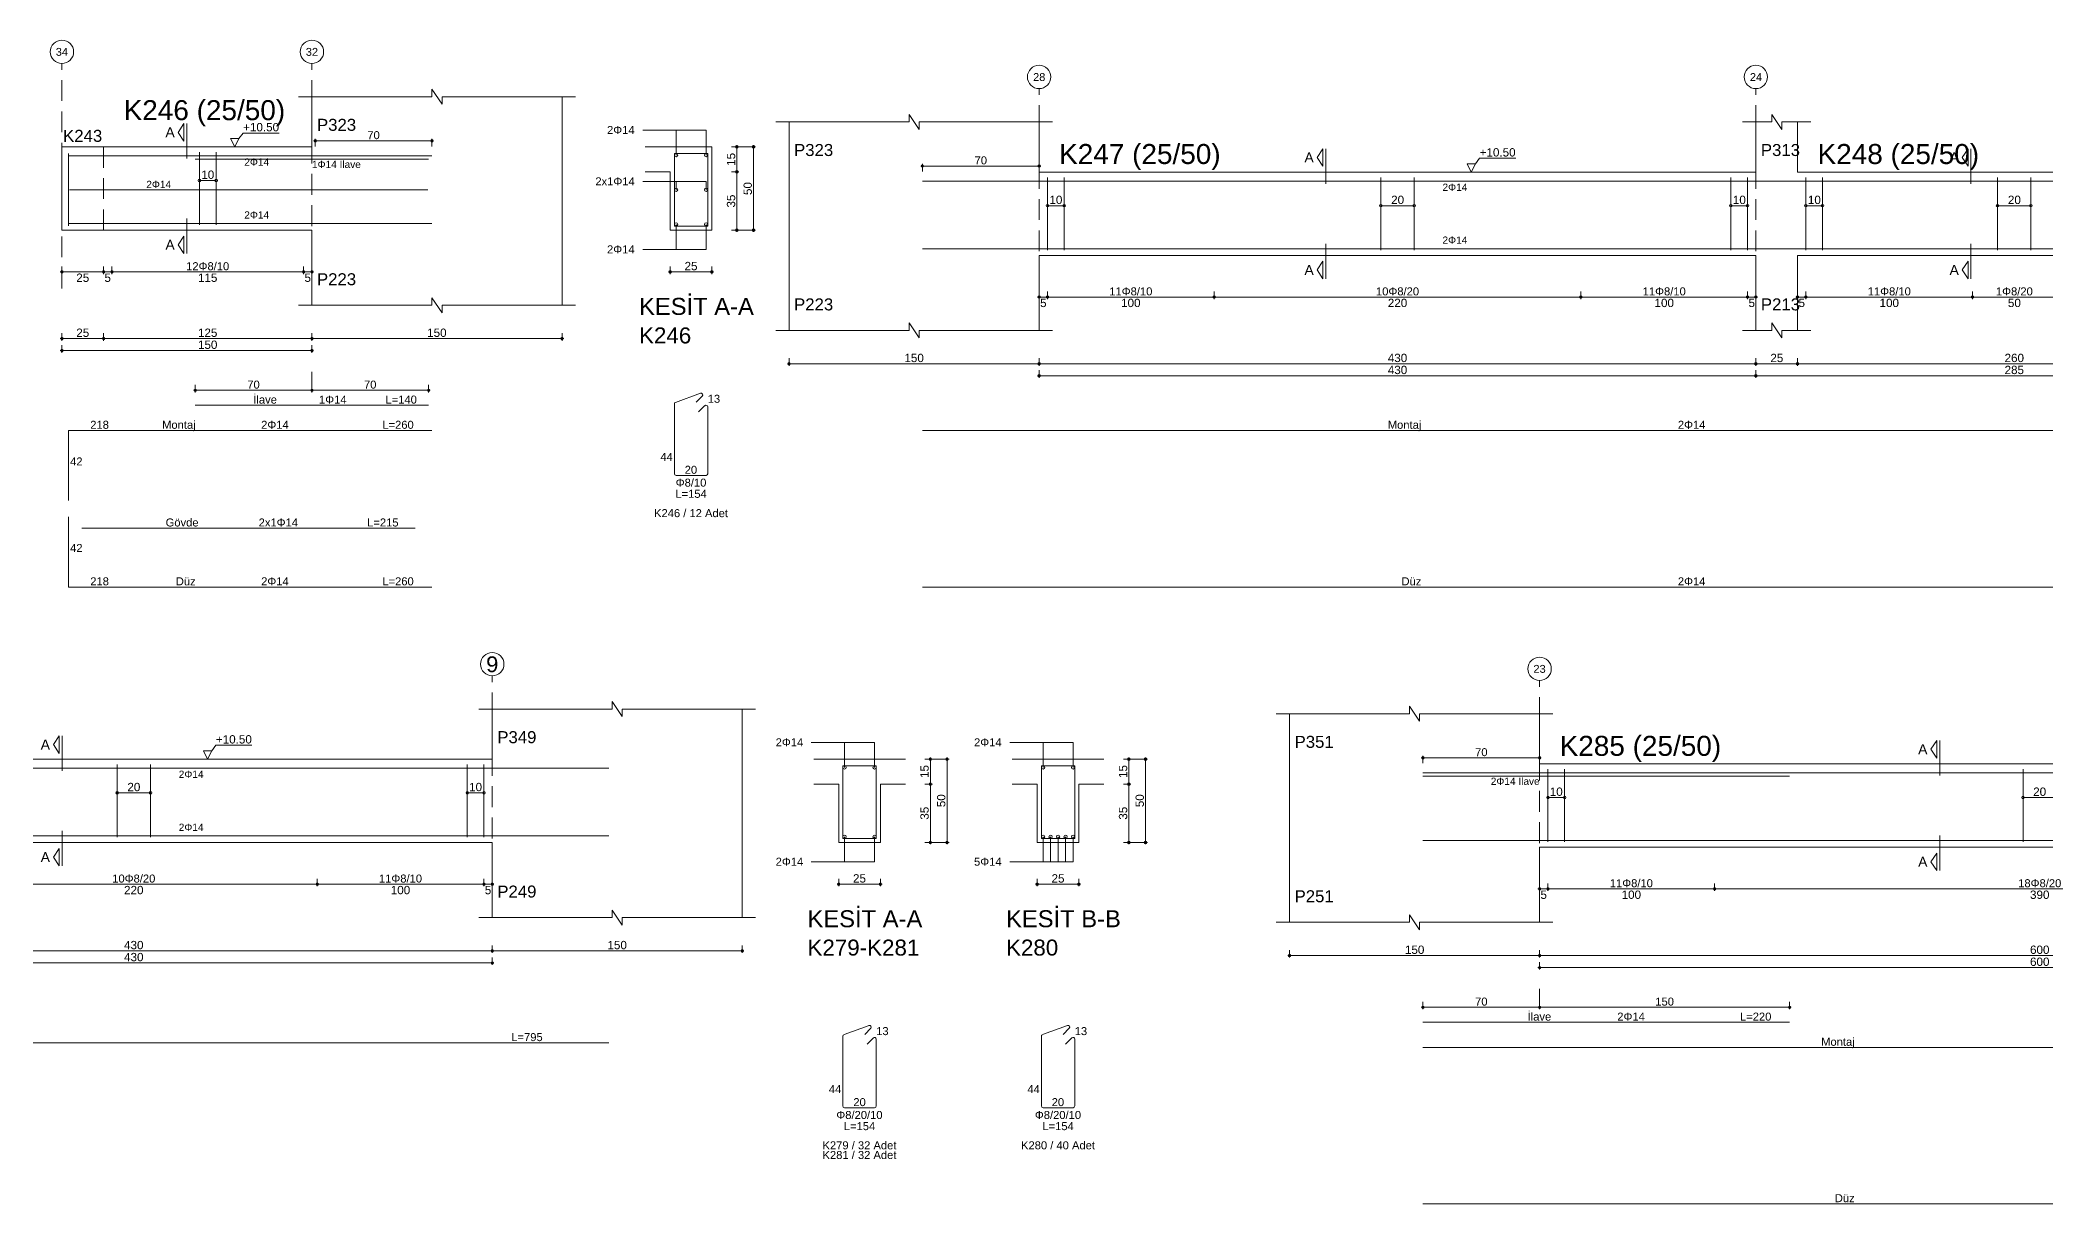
# Model space of a CAD drawing. Header units: millimetres. Extents: x 2232 to 85269, y -3593 to 5869.
# Drawn here: x 51284 to 53089, y -2609 to -1562 of the extents above; entities that cross this region are included whole.
import ezdxf

# ---------------------------------------------------------------- set-up
doc = ezdxf.new("R2010")
doc.units = ezdxf.units.MM
doc.linetypes.add('DASHDOT2', pattern=[12.7, 6.35, -3.175, 0, -3.175])
doc.linetypes.add('DASHED4', pattern=[18.75, 12.5, -6.25])
doc.layers.add('aks', color=251, linetype='DASHDOT2', lineweight=35)
for name, color, linetype in [('Donatı Topl. Uzun. Yazısı', 7, 'Continuous'), ('Donatı Uz. Yazısı', 7, 'Continuous'), ('Donatı Yazısı', 7, 'Continuous'), ('Donatı Çizgisi', 7, 'Continuous'), ('Kiriş', 7, 'Continuous'), ('Standart', 7, 'Continuous'), ('Ölçülendirme', 7, 'Continuous')]:
    doc.layers.add(name, color=color, linetype=linetype)
doc.styles.add('arial_1_18', font='arial.ttf', dxfattribs={"height": 0.2})

# ---------------------------------------------------------------- blocks, each defined once
blk = doc.blocks.new('IDE792Entity7482')
at = {"layer": 'aks', "color": 30, "linetype": 'DASHED4', "lineweight": 5}
for points in [[(21246, 2016.8), (21246, 2151.8)], [(21396, 2016.8), (21396, 2151.8)], [(21396, 1955.8), (21396, 1966.8)]]:
    blk.add_lwpolyline(points, dxfattribs=at)
at = {"layer": 'aks', "color": 1, "linetype": 'Continuous', "lineweight": 5}
for centre in [(21246, 2158.8), (21396, 2158.8)]:
    blk.add_circle(centre, 7, dxfattribs=at)
at = {"layer": 'Donatı Çizgisi', "color": 5, "linetype": 'Continuous', "lineweight": 5}
for points in [[(21250, 2054.4), (21250, 2097.8)], [(21250, 2096.4), (21468, 2096.4)], [(21326, 2094.4), (21466, 2094.4)], [(21328.5, 2055), (21328.5, 2098.6)], [(21338.5, 2055), (21338.5, 2098.6)], [(21613.4, 2054.3), (21613.4, 2097.9)], [(21613.4, 2097.9), (21633.4, 2097.9)], [(21633.4, 2054.3), (21633.4, 2097.9)], [(21250.5, 2076.1), (21465.5, 2076.1)], [(21250, 2055.8), (21468, 2055.8)], [(21613.4, 2054.3), (21633.4, 2054.3)], [(21614, 1948.5), (21629.1, 1954)], [(21626.5, 1948.7), (21630.1, 1952.3)], [(21326, 1946.8), (21466, 1946.8)], [(21613.4, 1905.7), (21613.4, 1947.6)], [(21627.9, 1942.8), (21631.6, 1946.6)], [(21633.4, 1905.7), (21633.4, 1945.8)], [(21250, 1889.7), (21250, 1931.7)], [(21250, 1931.7), (21468, 1931.7)], [(21614.4, 1904.7), (21632.4, 1904.7)], [(21250, 1837.8), (21250, 1879.8)], [(21258, 1873.1), (21458, 1873.1)], [(21250, 1837.8), (21468, 1837.8)]]:
    blk.add_lwpolyline(points, dxfattribs=at)
for centre in [(21614.4, 2096.9), (21632.4, 2096.9), (21614.4, 2076.1), (21632.4, 2076.1), (21614.4, 2055.3), (21632.4, 2055.3)]:
    blk.add_circle(centre, 1, dxfattribs=at)
for centre, start, end in [((21629.4, 1953), 315, 110), ((21614.4, 1947.6), 110, 180), ((21632.4, 1945.8), 0, 135), ((21614.4, 1905.7), 180, 270), ((21632.4, 1905.7), 270, 0)]:
    blk.add_arc(centre, 1.02, start, end, dxfattribs=at)
at = {"layer": 'Kiriş', "color": 1, "linetype": 'Continuous', "lineweight": 5}
for points in [[(21388, 2131.8), (21468, 2131.8)], [(21396, 2101.8), (21396, 2131.8)], [(21468, 2131.8), (21468, 2136.3)], [(21474, 2127.3), (21468, 2136.3)], [(21474, 2127.3), (21474, 2131.8)], [(21474, 2131.8), (21554, 2131.8)], [(21546, 2006.8), (21546, 2131.8)], [(21246, 2051.8), (21246, 2101.8)], [(21246, 2101.8), (21396, 2101.8)], [(21595.9, 2101.8), (21635.9, 2101.8)], [(21635.9, 2051.8), (21635.9, 2101.8)], [(21595.9, 2086.8), (21610.9, 2086.8)], [(21610.9, 2051.8), (21610.9, 2086.8)], [(21246, 2051.8), (21396, 2051.8)], [(21396, 2006.8), (21396, 2051.8)], [(21610.9, 2051.8), (21635.9, 2051.8)], [(21474, 2002.3), (21468, 2011.3)], [(21468, 2006.8), (21468, 2011.3)], [(21388, 2006.8), (21468, 2006.8)], [(21474, 2006.8), (21554, 2006.8)], [(21474, 2002.3), (21474, 2006.8)]]:
    blk.add_lwpolyline(points, dxfattribs=at)
at = {"layer": 'Kiriş', "color": 1, "linetype": 'DASHED4', "lineweight": 5}
for points in [[(21246, 2051.8), (21246, 2101.8)], [(21271, 2051.8), (21271, 2101.8)]]:
    blk.add_lwpolyline(points, dxfattribs=at)
at = {"layer": 'Ölçülendirme', "color": 1, "linetype": 'Continuous', "lineweight": 5}
for points in [[(21315.7, 2110.5), (21319.2, 2115.8)], [(21319.2, 2105.3), (21315.7, 2110.5)], [(21319.2, 2105.3), (21319.2, 2115.8)], [(21321, 2094.8), (21321, 2115.8)], [(21349.7, 2101.8), (21347.2, 2106.8)], [(21347.2, 2106.8), (21352.2, 2106.8)], [(21352.2, 2106.8), (21349.7, 2101.8)], [(21352.2, 2106.8), (21354.7, 2110.1)], [(21354.7, 2110.1), (21376.3, 2110.1)], [(21398, 2102.1), (21398, 2106.6)], [(21468, 2102.1), (21468, 2106.6)], [(21594.4, 2111.9), (21632.4, 2111.9)], [(21614.4, 2096.9), (21614.4, 2111.9)], [(21632.4, 2096.9), (21632.4, 2111.9)], [(21349.7, 2101.8), (21349.7, 2101.8)], [(21397, 2105.4), (21469, 2105.4)], [(21647.6, 2101.8), (21662.1, 2101.8)], [(21650.9, 2050.8), (21650.9, 2102.8)], [(21660.9, 2050.8), (21660.9, 2102.8)], [(21647.6, 2086.8), (21652.1, 2086.8)], [(21328.5, 2081.6), (21338.5, 2081.6)], [(21594.4, 2081.1), (21632.4, 2081.1)], [(21614.4, 2076.1), (21614.4, 2081.1)], [(21632.4, 2076.1), (21632.4, 2081.1)], [(21321, 2037.8), (21321, 2058.8)], [(21315.7, 2043), (21319.2, 2048.3)], [(21319.2, 2037.8), (21319.2, 2048.3)], [(21614.4, 2040.3), (21614.4, 2055.3)], [(21632.4, 2040.3), (21632.4, 2055.3)], [(21647.6, 2051.8), (21662.1, 2051.8)], [(21319.2, 2037.8), (21315.7, 2043)], [(21594.4, 2040.3), (21632.4, 2040.3)], [(21245, 2026.8), (21397, 2026.8)], [(21246, 2025.5), (21246, 2030)], [(21271, 2025.5), (21271, 2030)], [(21276, 2025.5), (21276, 2030)], [(21391, 2025.5), (21391, 2030)], [(21396, 2025.5), (21396, 2030)], [(21609.9, 2026.8), (21636.9, 2026.8)], [(21610.9, 2025.5), (21610.9, 2030)], [(21635.9, 2025.5), (21635.9, 2030)], [(21245, 1986.8), (21547, 1986.8)], [(21246, 1985.5), (21246, 1990)], [(21271, 1985.5), (21271, 1990)], [(21396, 1985.5), (21396, 1990)], [(21546, 1985.5), (21546, 1990)], [(21245, 1979.6), (21397, 1979.6)], [(21246, 1978.3), (21246, 1982.8)], [(21396, 1978.3), (21396, 1982.8)], [(21325, 1955.8), (21397, 1955.8)], [(21326, 1954.5), (21326, 1959)], [(21395, 1955.8), (21467, 1955.8)], [(21396, 1954.5), (21396, 1959)], [(21396, 1954.5), (21396, 1959)], [(21466, 1954.5), (21466, 1959)]]:
    blk.add_lwpolyline(points, dxfattribs=at)
for centre in [(21398, 2105.4), (21468, 2105.4), (21650.9, 2101.8), (21660.9, 2101.8), (21328.5, 2081.6), (21338.5, 2081.6), (21650.9, 2086.8), (21650.9, 2051.8), (21660.9, 2051.8), (21246, 2026.8), (21271, 2026.8), (21271, 2026.8), (21276, 2026.8), (21276, 2026.8), (21391, 2026.8), (21391, 2026.8), (21396, 2026.8), (21610.9, 2026.8), (21635.9, 2026.8), (21246, 1986.8), (21271, 1986.8), (21271, 1986.8), (21396, 1986.8), (21396, 1986.8), (21546, 1986.8), (21246, 1979.6), (21396, 1979.6), (21326, 1955.8), (21396, 1955.8), (21396, 1955.8), (21466, 1955.8)]:
    blk.add_circle(centre, 0.75, dxfattribs=at)
at = {"layer": 'aks', "color": 1, "linetype": 'Continuous', "lineweight": 5, "style": 'arial_1_18'}
for s, p in [('34', (21242.3, 2156.4)), ('32', (21392.3, 2156.4))]:
    blk.add_text(s, height=4.73, dxfattribs=at).set_placement(p)
at = {"layer": 'Donatı Topl. Uzun. Yazısı', "color": 1, "linetype": 'Continuous', "lineweight": 5, "style": 'arial_1_18'}
for s, p in [('L=140', (21440.1, 1947.8)), ('L=260', (21438.2, 1932.7)), ('L=154', (21614, 1891.3)), ('L=215', (21429.1, 1874.1)), ('L=260', (21438.2, 1838.8))]:
    blk.add_text(s, height=4.8, dxfattribs=at).set_placement(p)
at = {"layer": 'Donatı Uz. Yazısı', "color": 1, "linetype": 'Continuous', "lineweight": 5, "style": 'arial_1_18'}
for s, p in [('13', (21633.4, 1948.3)), ('218', (21263, 1932.7)), ('42', (21250.9, 1910.7)), ('44', (21605, 1913.4)), ('20', (21619.6, 1905.7)), ('42', (21250.9, 1858.8)), ('218', (21263, 1838.8))]:
    blk.add_text(s, height=4.8, dxfattribs=at).set_placement(p)
at = {"layer": 'Donatı Yazısı', "color": 5, "linetype": 'Continuous', "lineweight": 5, "style": 'arial_1_18'}
for s, height, p in [('2Φ14', 4.8, (21573, 2109.5)), ('1Φ14 İlave', 4.32, (21396, 2089.1)), ('2x1Φ14', 4.8, (21566, 2078.7)), ('2Φ14', 4.8, (21573, 2037.9)), ('1Φ14', 4.8, (21400.2, 1947.8)), ('2Φ14', 4.8, (21365.5, 1932.7)), ('Φ8/10', 4.8, (21614.2, 1898)), ('2x1Φ14', 4.8, (21364, 1874.1)), ('K246 / 12 Adet', 4.8, (21601.2, 1879.7)), ('2Φ14', 4.8, (21365.5, 1838.8))]:
    blk.add_text(s, height=height, dxfattribs=at).set_placement(p)
for p in [(21355.4, 2090.5), (21296.6, 2077.1), (21355.4, 2058.8)]:
    blk.add_text('2Φ14', height=4.32, rotation=360, dxfattribs=at).set_placement(p)
at = {"layer": 'Donatı Yazısı', "color": 1, "linetype": 'Continuous', "lineweight": 5, "style": 'arial_1_18'}
for s, p in [('İlave', (21360.8, 1947.8)), ('Montaj', (21306.1, 1932.7)), ('Gövde', (21308.2, 1874.1)), ('Düz', (21314.3, 1838.8))]:
    blk.add_text(s, height=4.8, dxfattribs=at).set_placement(p)
at = {"layer": 'Kiriş', "color": 1, "linetype": 'Continuous', "lineweight": 5, "style": 'arial_1_18'}
for s, height, p in [('K246 (25/50)', 12, (21283, 2117.8)), ('P323', 7.2, (21399, 2111.4)), ('K243', 7.2, (21246.7, 2104.8)), ('P223', 7.2, (21399, 2018.8)), ('KESİT A-A', 10.2, (21592.2, 2001)), ('K246', 9.6, (21592.2, 1983.9))]:
    blk.add_text(s, height=height, dxfattribs=at).set_placement(p)
at = {"layer": 'Ölçülendirme', "color": 1, "linetype": 'Continuous', "lineweight": 5, "style": 'arial_1_18'}
for s, height, p in [('A', 5.95, (21308.1, 2107.6)), ('+10.50', 5, (21354.7, 2111.1)), ('70', 4.8, (21429.2, 2106.4)), ('A', 5.95, (21308.1, 2040.1)), ('25', 5, (21254.6, 2020.8)), ('5', 5, (21271.5, 2020.8)), ('115', 5, (21327.6, 2020.8)), ('5', 5, (21391.5, 2020.8)), ('25', 5, (21619.5, 2027.8)), ('25', 5, (21254.6, 1987.8)), ('125', 5, (21327.6, 1987.8)), ('150', 5, (21327.6, 1980.6)), ('150', 5, (21465.1, 1987.8))]:
    blk.add_text(s, height=height, dxfattribs=at).set_placement(p)
for s, rotation, p in [('15', 90, (21649.9, 2090.4)), ('10', 360, (21329.6, 2082.6)), ('35', 90, (21649.9, 2065.4)), ('50', 90, (21659.9, 2072.9))]:
    blk.add_text(s, height=5, rotation=rotation, dxfattribs=at).set_placement(p)
at = {"layer": 'Ölçülendirme', "color": 5, "linetype": 'Continuous', "lineweight": 5, "style": 'arial_1_18'}
for s, p in [('12Φ8/10', (21320.5, 2027.8)), ('70', (21357.2, 1956.8)), ('70', (21427.2, 1956.8))]:
    blk.add_text(s, height=4.8, dxfattribs=at).set_placement(p)
blk = doc.blocks.new('IDE792Entity7483')
at = {"layer": 'aks', "color": 30, "linetype": 'DASHED4', "lineweight": 5}
for points in [[(21832.2, 2001.7), (21832.2, 2136.7)], [(22262.2, 2001.7), (22262.2, 2136.7)], [(22547.2, 2001.7), (22547.2, 2136.7)]]:
    blk.add_lwpolyline(points, dxfattribs=at)
at = {"layer": 'aks', "color": 1, "linetype": 'Continuous', "lineweight": 5}
for centre in [(21832.2, 2143.7), (22262.2, 2143.7), (22547.2, 2143.7)]:
    blk.add_circle(centre, 7, dxfattribs=at)
at = {"layer": 'Donatı Çizgisi', "color": 5, "linetype": 'Continuous', "lineweight": 5}
for points in [[(21837.2, 2039.9), (21837.2, 2083.5)], [(21847.2, 2039.9), (21847.2, 2083.5)], [(22037.2, 2039.9), (22037.2, 2083.5)], [(22057.2, 2039.9), (22057.2, 2083.5)], [(22247.2, 2039.9), (22247.2, 2083.5)], [(22257.2, 2039.9), (22257.2, 2083.5)], [(22292.2, 2039.9), (22292.2, 2083.5)], [(22302.2, 2039.9), (22302.2, 2083.5)], [(22407.2, 2039.9), (22407.2, 2083.5)], [(22427.2, 2039.9), (22427.2, 2083.5)], [(22532.2, 2039.9), (22532.2, 2083.5)], [(22542.2, 2039.9), (22542.2, 2083.5)], [(22757.6, 2039.2), (22757.6, 2082.8)], [(22757.6, 2082.8), (22777.6, 2082.8)], [(22777.6, 2039.2), (22777.6, 2082.8)], [(21762.2, 2081.3), (22617.2, 2081.3)], [(21762.2, 2040.7), (22617.2, 2040.7)], [(22757.6, 2039.2), (22777.6, 2039.2)], [(22758.3, 1933.4), (22773.3, 1938.9)], [(21762.2, 1931.7), (22617.2, 1931.7)], [(22757.6, 1890.6), (22757.6, 1932.5)], [(22770.7, 1933.6), (22774.3, 1937.2)], [(22772.1, 1927.7), (22775.8, 1931.5)], [(22777.6, 1890.6), (22777.6, 1930.7)], [(22758.6, 1889.6), (22776.6, 1889.6)], [(21762.2, 1837.8), (22617.2, 1837.8)]]:
    blk.add_lwpolyline(points, dxfattribs=at)
for centre in [(22758.6, 2081.8), (22776.6, 2081.8), (22758.6, 2040.2), (22776.6, 2040.2)]:
    blk.add_circle(centre, 1, dxfattribs=at)
for centre, start, end in [((22773.6, 1937.9), 315, 110), ((22758.6, 1932.5), 110, 180), ((22776.6, 1930.7), 0, 135), ((22758.6, 1890.6), 180, 270), ((22776.6, 1890.6), 270, 0)]:
    blk.add_arc(centre, 1.02, start, end, dxfattribs=at)
at = {"layer": 'Kiriş', "color": 1, "linetype": 'Continuous', "lineweight": 5}
for points in [[(21754.2, 2116.7), (21754.2, 2121.2)], [(21760.2, 2112.2), (21754.2, 2121.2)], [(22271.7, 2116.7), (22271.7, 2121.2)], [(22277.7, 2112.2), (22271.7, 2121.2)], [(22619.2, 2116.7), (22619.2, 2121.2)], [(22625.2, 2112.2), (22619.2, 2121.2)], [(21674.2, 2116.7), (21754.2, 2116.7)], [(21682.2, 1991.7), (21682.2, 2116.7)], [(21760.2, 2112.2), (21760.2, 2116.7)], [(21760.2, 2116.7), (21840.2, 2116.7)], [(21832.2, 2086.7), (21832.2, 2116.7)], [(22254.2, 2116.7), (22271.7, 2116.7)], [(22262.2, 2086.7), (22262.2, 2116.7)], [(22277.7, 2116.7), (22295.2, 2116.7)], [(22277.7, 2112.2), (22277.7, 2116.7)], [(22287.2, 2086.7), (22287.2, 2116.7)], [(22539.2, 2116.7), (22619.2, 2116.7)], [(22547.2, 2086.7), (22547.2, 2116.7)], [(22625.2, 2116.7), (22705.2, 2116.7)], [(22625.2, 2112.2), (22625.2, 2116.7)], [(22697.2, 1991.7), (22697.2, 2116.7)], [(21832.2, 2086.7), (22262.2, 2086.7)], [(22287.2, 2086.7), (22547.2, 2086.7)], [(22740.1, 2086.7), (22780.1, 2086.7)], [(22780.1, 2036.7), (22780.1, 2086.7)], [(22740.1, 2071.7), (22755.1, 2071.7)], [(22755.1, 2036.7), (22755.1, 2071.7)], [(21832.2, 2036.7), (22262.2, 2036.7)], [(21832.2, 1991.7), (21832.2, 2036.7)], [(22262.2, 1991.7), (22262.2, 2036.7)], [(22287.2, 2036.7), (22547.2, 2036.7)], [(22287.2, 1991.7), (22287.2, 2036.7)], [(22547.2, 1991.7), (22547.2, 2036.7)], [(22755.1, 2036.7), (22780.1, 2036.7)], [(21674.2, 1991.7), (21754.2, 1991.7)], [(21760.2, 1987.2), (21754.2, 1996.2)], [(21754.2, 1991.7), (21754.2, 1996.2)], [(21760.2, 1991.7), (21840.2, 1991.7)], [(21760.2, 1987.2), (21760.2, 1991.7)], [(22254.2, 1991.7), (22271.7, 1991.7)], [(22277.7, 1987.2), (22271.7, 1996.2)], [(22271.7, 1991.7), (22271.7, 1996.2)], [(22277.7, 1991.7), (22295.2, 1991.7)], [(22277.7, 1987.2), (22277.7, 1991.7)], [(22539.2, 1991.7), (22619.2, 1991.7)], [(22625.2, 1987.2), (22619.2, 1996.2)], [(22619.2, 1991.7), (22619.2, 1996.2)], [(22625.2, 1991.7), (22705.2, 1991.7)], [(22625.2, 1987.2), (22625.2, 1991.7)]]:
    blk.add_lwpolyline(points, dxfattribs=at)
at = {"layer": 'Ölçülendirme', "color": 1, "linetype": 'Continuous', "lineweight": 5}
for points in [[(21999, 2095.5), (22002.5, 2100.7)], [(22002.5, 2090.2), (21999, 2095.5)], [(22002.5, 2090.2), (22002.5, 2100.7)], [(22004.2, 2079.7), (22004.2, 2100.7)], [(22094, 2091.7), (22096.5, 2095)], [(22096.5, 2095), (22118.1, 2095)], [(22386, 2095.5), (22389.5, 2100.7)], [(22389.5, 2090.2), (22386, 2095.5)], [(22389.5, 2090.2), (22389.5, 2100.7)], [(22391.2, 2079.7), (22391.2, 2100.7)], [(22447, 2091.7), (22449.5, 2095)], [(22449.5, 2095), (22471.1, 2095)], [(22738.6, 2096.8), (22776.6, 2096.8)], [(22758.6, 2081.8), (22758.6, 2096.8)], [(22776.6, 2081.8), (22776.6, 2096.8)], [(21761.2, 2090.3), (21833.2, 2090.3)], [(21762.2, 2087.1), (21762.2, 2091.6)], [(21832.2, 2087.1), (21832.2, 2091.6)], [(22091.5, 2086.7), (22089, 2091.7)], [(22089, 2091.7), (22094, 2091.7)], [(22094, 2091.7), (22091.5, 2086.7)], [(22091.5, 2086.7), (22091.5, 2086.7)], [(22444.5, 2086.7), (22442, 2091.7)], [(22442, 2091.7), (22447, 2091.7)], [(22447, 2091.7), (22444.5, 2086.7)], [(22444.5, 2086.7), (22444.5, 2086.7)], [(22791.8, 2086.7), (22806.3, 2086.7)], [(22795.1, 2035.7), (22795.1, 2087.7)], [(22805.1, 2035.7), (22805.1, 2087.7)], [(22791.8, 2071.7), (22796.3, 2071.7)], [(21837.2, 2066.5), (21847.2, 2066.5)], [(22037.2, 2066.5), (22057.2, 2066.5)], [(22247.2, 2066.5), (22257.2, 2066.5)], [(22292.2, 2066.5), (22302.2, 2066.5)], [(22407.2, 2066.5), (22427.2, 2066.5)], [(22532.2, 2066.5), (22542.2, 2066.5)], [(22004.2, 2022.7), (22004.2, 2043.7)], [(22391.2, 2022.7), (22391.2, 2043.7)], [(22758.6, 2025.2), (22758.6, 2040.2)], [(22776.6, 2025.2), (22776.6, 2040.2)], [(22791.8, 2036.7), (22806.3, 2036.7)], [(21999, 2028), (22002.5, 2033.2)], [(22002.5, 2022.7), (21999, 2028)], [(22002.5, 2022.7), (22002.5, 2033.2)], [(22386, 2028), (22389.5, 2033.2)], [(22389.5, 2022.7), (22386, 2028)], [(22389.5, 2022.7), (22389.5, 2033.2)], [(22738.6, 2025.2), (22776.6, 2025.2)], [(21831.2, 2011.7), (22263.2, 2011.7)], [(21832.2, 2010.5), (21832.2, 2015)], [(21837.2, 2010.5), (21837.2, 2015)], [(21937.2, 2010.5), (21937.2, 2015)], [(22157.2, 2010.5), (22157.2, 2015)], [(22257.2, 2010.5), (22257.2, 2015)], [(22262.2, 2010.5), (22262.2, 2015)], [(22286.2, 2011.7), (22548.2, 2011.7)], [(22287.2, 2010.5), (22287.2, 2015)], [(22292.2, 2010.5), (22292.2, 2015)], [(22392.2, 2010.5), (22392.2, 2015)], [(22442.2, 2010.5), (22442.2, 2015)], [(22542.2, 2010.5), (22542.2, 2015)], [(22547.2, 2010.5), (22547.2, 2015)], [(22754.1, 2011.7), (22781.1, 2011.7)], [(22755.1, 2010.5), (22755.1, 2015)], [(22780.1, 2010.5), (22780.1, 2015)], [(21682.2, 1970.5), (21682.2, 1975)], [(21832.2, 1970.5), (21832.2, 1975)], [(22262.2, 1970.5), (22262.2, 1975)], [(22287.2, 1970.5), (22287.2, 1975)], [(22547.2, 1970.5), (22547.2, 1975)], [(22697.2, 1970.5), (22697.2, 1975)], [(21681.2, 1971.7), (22698.2, 1971.7)], [(21831.2, 1964.5), (22548.2, 1964.5)], [(21832.2, 1963.3), (21832.2, 1967.8)], [(22262.2, 1963.3), (22262.2, 1967.8)], [(22547.2, 1963.3), (22547.2, 1967.8)]]:
    blk.add_lwpolyline(points, dxfattribs=at)
for centre in [(21762.2, 2090.3), (21832.2, 2090.3), (22795.1, 2086.7), (22805.1, 2086.7), (22795.1, 2071.7), (21837.2, 2066.5), (21847.2, 2066.5), (22037.2, 2066.5), (22057.2, 2066.5), (22247.2, 2066.5), (22257.2, 2066.5), (22292.2, 2066.5), (22302.2, 2066.5), (22407.2, 2066.5), (22427.2, 2066.5), (22532.2, 2066.5), (22542.2, 2066.5), (22795.1, 2036.7), (22805.1, 2036.7), (21832.2, 2011.7), (21837.2, 2011.7), (21837.2, 2011.7), (21937.2, 2011.7), (21937.2, 2011.7), (22157.2, 2011.7), (22157.2, 2011.7), (22257.2, 2011.7), (22257.2, 2011.7), (22262.2, 2011.7), (22287.2, 2011.7), (22292.2, 2011.7), (22292.2, 2011.7), (22392.2, 2011.7), (22392.2, 2011.7), (22442.2, 2011.7), (22442.2, 2011.7), (22542.2, 2011.7), (22542.2, 2011.7), (22547.2, 2011.7), (22755.1, 2011.7), (22780.1, 2011.7), (21682.2, 1971.7), (21832.2, 1971.7), (21832.2, 1971.7), (21832.2, 1964.5), (22262.2, 1971.7), (22262.2, 1971.7), (22262.2, 1964.5), (22262.2, 1964.5), (22287.2, 1971.7), (22287.2, 1971.7), (22547.2, 1971.7), (22547.2, 1971.7), (22547.2, 1964.5), (22697.2, 1971.7)]:
    blk.add_circle(centre, 0.75, dxfattribs=at)
at = {"layer": 'aks', "color": 1, "linetype": 'Continuous', "lineweight": 5, "style": 'arial_1_18'}
for s, p in [('28', (21828.6, 2141.3)), ('24', (22258.6, 2141.3)), ('19', (22543.6, 2141.3))]:
    blk.add_text(s, height=4.73, dxfattribs=at).set_placement(p)
at = {"layer": 'Donatı Topl. Uzun. Yazısı', "color": 1, "linetype": 'Continuous', "lineweight": 5, "style": 'arial_1_18'}
for s, p in [('L=855', (22555.7, 1932.7)), ('L=154', (22758.2, 1876.2)), ('L=855', (22555.7, 1838.8))]:
    blk.add_text(s, height=4.8, dxfattribs=at).set_placement(p)
at = {"layer": 'Donatı Uz. Yazısı', "color": 1, "linetype": 'Continuous', "lineweight": 5, "style": 'arial_1_18'}
for s, p in [('13', (22777.6, 1933.2)), ('44', (22749.2, 1898.3)), ('20', (22763.9, 1890.6))]:
    blk.add_text(s, height=4.8, dxfattribs=at).set_placement(p)
at = {"layer": 'Donatı Yazısı', "color": 5, "linetype": 'Continuous', "lineweight": 5, "style": 'arial_1_18'}
for s, p in [('2Φ14', (22717.2, 2094.4)), ('2Φ14', (22717.2, 2022.8)), ('2Φ14', (22215.4, 1932.7)), ('Φ8/20/10', (22753.7, 1882.9)), ('K247 / 32 Adet', (22745.4, 1864.6)), ('K248 / 23 Adet', (22745.4, 1858.9)), ('2Φ14', (22215.4, 1838.8))]:
    blk.add_text(s, height=4.8, dxfattribs=at).set_placement(p)
for p in [(22074.2, 2075.4), (22444.2, 2075.4), (22074.2, 2043.7), (22444.2, 2043.7)]:
    blk.add_text('2Φ14', height=4.32, rotation=360, dxfattribs=at).set_placement(p)
at = {"layer": 'Donatı Yazısı', "color": 1, "linetype": 'Continuous', "lineweight": 5, "style": 'arial_1_18'}
for s, p in [('Montaj', (22041.4, 1932.7)), ('Düz', (22049.6, 1838.8))]:
    blk.add_text(s, height=4.8, dxfattribs=at).set_placement(p)
at = {"layer": 'Kiriş', "color": 1, "linetype": 'Continuous', "lineweight": 5, "style": 'arial_1_18'}
for s, height, p in [('P323', 7.2, (21685.2, 2096.3)), ('K247 (25/50)', 12, (21844.2, 2091.5)), ('P313', 7.2, (22265.2, 2096.3)), ('K248 (25/50)', 12, (22299.2, 2091.5)), ('P326', 7.2, (22550.2, 2096.3)), ('P223', 7.2, (21685.2, 2003.7)), ('P213', 7.2, (22265.2, 2003.7)), ('P226', 7.2, (22550.2, 2003.7)), ('KESİT A-A', 10.2, (22736.4, 1985.9)), ('K247-K248', 9.6, (22736.4, 1968.8))]:
    blk.add_text(s, height=height, dxfattribs=at).set_placement(p)
at = {"layer": 'Ölçülendirme', "color": 1, "linetype": 'Continuous', "lineweight": 5, "style": 'arial_1_18'}
for s, height, p in [('70', 4.8, (21793.5, 2091.3)), ('A', 5.95, (21991.4, 2092.5)), ('+10.50', 5, (22096.5, 2096)), ('A', 5.95, (22378.4, 2092.5)), ('+10.50', 5, (22449.5, 2096)), ('A', 5.95, (21991.4, 2025)), ('A', 5.95, (22378.4, 2025)), ('5', 5, (21832.8, 2005.7)), ('100', 5, (21881.4, 2005.7)), ('220', 5, (22041.4, 2005.7)), ('100', 5, (22201.4, 2005.7)), ('5', 5, (22257.8, 2005.7)), ('5', 5, (22287.8, 2005.7)), ('100', 5, (22336.4, 2005.7)), ('50', 5, (22413.4, 2005.7)), ('100', 5, (22486.4, 2005.7)), ('5', 5, (22542.8, 2005.7)), ('25', 5, (22763.7, 2012.7)), ('150', 5, (21751.4, 1972.7)), ('430', 5, (22041.4, 1972.7)), ('25', 5, (22270.9, 1972.7)), ('260', 5, (22411.4, 1972.7)), ('150', 5, (22616.4, 1972.7)), ('430', 5, (22041.4, 1965.5)), ('285', 5, (22411.4, 1965.5))]:
    blk.add_text(s, height=height, dxfattribs=at).set_placement(p)
for s, rotation, p in [('15', 90, (22794.1, 2075.3)), ('10', 360, (21838.4, 2067.5)), ('20', 360, (22043.4, 2067.5)), ('10', 360, (22248.4, 2067.5)), ('10', 360, (22293.4, 2067.5)), ('20', 360, (22413.4, 2067.5)), ('10', 360, (22533.4, 2067.5)), ('35', 90, (22794.1, 2050.3)), ('50', 90, (22804.1, 2057.8))]:
    blk.add_text(s, height=5, rotation=rotation, dxfattribs=at).set_placement(p)
at = {"layer": 'Ölçülendirme', "color": 5, "linetype": 'Continuous', "lineweight": 5, "style": 'arial_1_18'}
for s, p in [('11Φ8/10', (21874.3, 2012.7)), ('10Φ8/20', (22034.3, 2012.7)), ('11Φ8/10', (22194.3, 2012.7)), ('11Φ8/10', (22329.3, 2012.7)), ('1Φ8/20', (22406.2, 2012.7)), ('11Φ8/10', (22479.3, 2012.7))]:
    blk.add_text(s, height=4.8, dxfattribs=at).set_placement(p)
blk = doc.blocks.new('IDE792Entity7512')
at = {"layer": 'aks', "color": 30, "linetype": 'DASHED4', "lineweight": 5}
blk.add_lwpolyline([(22292.9, 1678.8), (22292.9, 1813.8)], dxfattribs=at)
at = {"layer": 'aks', "color": 1, "linetype": 'Continuous', "lineweight": 5}
blk.add_circle((22292.9, 1820.8), 7, dxfattribs=at)
at = {"layer": 'Donatı Çizgisi', "color": 5, "linetype": 'Continuous', "lineweight": 5}
for points in [[(20712.9, 1758.4), (22362.9, 1758.4)], [(22067.9, 1717), (22067.9, 1760.6)], [(22087.9, 1717), (22087.9, 1760.6)], [(22277.9, 1717), (22277.9, 1760.6)], [(22287.9, 1717), (22287.9, 1760.6)], [(22503.2, 1716.3), (22503.2, 1759.9)], [(22503.2, 1759.9), (22523.2, 1759.9)], [(22523.2, 1716.3), (22523.2, 1759.9)], [(22622.3, 1716.3), (22622.3, 1759.9)], [(22622.3, 1759.9), (22642.3, 1759.9)], [(22642.3, 1716.3), (22642.3, 1759.9)], [(20712.9, 1717.8), (22362.9, 1717.8)], [(22503.2, 1716.3), (22523.2, 1716.3)], [(22622.3, 1716.3), (22642.3, 1716.3)], [(22503.9, 1598.6), (22518.9, 1604.1)], [(22516.3, 1598.7), (22519.9, 1602.4)], [(22622.9, 1598.6), (22638, 1604.1)], [(22635.4, 1598.7), (22639, 1602.4)], [(21567.9, 1593.7), (22362.9, 1593.7)], [(22503.2, 1555.8), (22503.2, 1597.6)], [(22517.7, 1592.8), (22521.5, 1596.6)], [(22523.2, 1555.8), (22523.2, 1595.9)], [(22622.3, 1555.8), (22622.3, 1597.6)], [(22636.8, 1592.8), (22640.5, 1596.6)], [(22642.3, 1555.8), (22642.3, 1595.9)], [(22504.2, 1554.7), (22522.2, 1554.7)], [(22623.3, 1554.7), (22641.3, 1554.7)]]:
    blk.add_lwpolyline(points, dxfattribs=at)
for centre in [(22504.2, 1758.9), (22522.2, 1758.9), (22623.3, 1758.9), (22641.3, 1758.9), (22504.2, 1717.3), (22522.2, 1717.3), (22623.3, 1717.3), (22627.8, 1717.3), (22632.3, 1717.3), (22636.8, 1717.3), (22641.3, 1717.3)]:
    blk.add_circle(centre, 1, dxfattribs=at)
for centre, start, end in [((22519.2, 1603.1), 315, 110), ((22638.3, 1603.1), 315, 110), ((22504.2, 1597.6), 110, 180), ((22522.2, 1595.9), 0, 135), ((22623.3, 1597.6), 110, 180), ((22641.3, 1595.9), 0, 135), ((22504.2, 1555.8), 180, 270), ((22522.2, 1555.8), 270, 0), ((22623.3, 1555.8), 180, 270), ((22641.3, 1555.8), 270, 0)]:
    blk.add_arc(centre, 1.02, start, end, dxfattribs=at)
at = {"layer": 'Kiriş', "color": 1, "linetype": 'Continuous', "lineweight": 5}
for points in [[(22284.9, 1793.8), (22364.9, 1793.8)], [(22292.9, 1763.8), (22292.9, 1793.8)], [(22364.9, 1793.8), (22364.9, 1798.3)], [(22370.9, 1789.3), (22364.9, 1798.3)], [(22370.9, 1793.8), (22450.9, 1793.8)], [(22370.9, 1789.3), (22370.9, 1793.8)], [(22442.9, 1668.8), (22442.9, 1793.8)], [(21862.9, 1763.8), (22292.9, 1763.8)], [(22485.7, 1763.8), (22540.7, 1763.8)], [(22604.8, 1763.8), (22659.8, 1763.8)], [(22485.7, 1748.8), (22500.7, 1748.8)], [(22500.7, 1713.8), (22500.7, 1748.8)], [(22525.7, 1748.8), (22540.7, 1748.8)], [(22525.7, 1713.8), (22525.7, 1748.8)], [(22604.8, 1748.8), (22619.8, 1748.8)], [(22619.8, 1713.8), (22619.8, 1748.8)], [(22644.8, 1748.8), (22659.8, 1748.8)], [(22644.8, 1713.8), (22644.8, 1748.8)], [(21862.9, 1713.8), (22292.9, 1713.8)], [(22292.9, 1668.8), (22292.9, 1713.8)], [(22500.7, 1713.8), (22525.7, 1713.8)], [(22619.8, 1713.8), (22644.8, 1713.8)], [(22370.9, 1664.3), (22364.9, 1673.3)], [(22364.9, 1668.8), (22364.9, 1673.3)], [(22284.9, 1668.8), (22364.9, 1668.8)], [(22370.9, 1668.8), (22450.9, 1668.8)], [(22370.9, 1664.3), (22370.9, 1668.8)]]:
    blk.add_lwpolyline(points, dxfattribs=at)
at = {"layer": 'Ölçülendirme', "color": 1, "linetype": 'Continuous', "lineweight": 5}
for points in [[(22029.6, 1772.6), (22033.1, 1777.8)], [(22033.1, 1767.3), (22029.6, 1772.6)], [(22033.1, 1767.3), (22033.1, 1777.8)], [(22034.9, 1756.8), (22034.9, 1777.8)], [(22122.1, 1763.8), (22119.6, 1768.8)], [(22119.6, 1768.8), (22124.6, 1768.8)], [(22124.6, 1768.8), (22122.1, 1763.8)], [(22124.6, 1768.8), (22127.1, 1772.2)], [(22127.1, 1772.2), (22148.7, 1772.2)], [(22484.2, 1773.9), (22522.2, 1773.9)], [(22504.2, 1758.9), (22504.2, 1773.9)], [(22522.2, 1758.9), (22522.2, 1773.9)], [(22603.3, 1773.9), (22641.3, 1773.9)], [(22623.3, 1758.9), (22623.3, 1773.9)], [(22641.3, 1758.9), (22641.3, 1773.9)], [(22122.1, 1763.8), (22122.1, 1763.8)], [(22552.4, 1763.8), (22566.9, 1763.8)], [(22555.7, 1712.8), (22555.7, 1764.8)], [(22565.7, 1712.8), (22565.7, 1764.8)], [(22671.5, 1763.8), (22686, 1763.8)], [(22674.8, 1712.8), (22674.8, 1764.8)], [(22684.8, 1712.8), (22684.8, 1764.8)], [(22552.4, 1748.8), (22556.9, 1748.8)], [(22671.5, 1748.8), (22676, 1748.8)], [(22067.9, 1743.6), (22087.9, 1743.6)], [(22277.9, 1743.6), (22287.9, 1743.6)], [(22034.9, 1699.8), (22034.9, 1720.8)], [(22029.6, 1705.1), (22033.1, 1710.3)], [(22033.1, 1699.8), (22033.1, 1710.3)], [(22504.2, 1702.3), (22504.2, 1717.3)], [(22522.2, 1702.3), (22522.2, 1717.3)], [(22552.4, 1713.8), (22566.9, 1713.8)], [(22623.3, 1702.3), (22623.3, 1717.3)], [(22627.8, 1702.3), (22627.8, 1717.3)], [(22632.3, 1702.3), (22632.3, 1717.3)], [(22636.8, 1702.3), (22636.8, 1717.3)], [(22641.3, 1702.3), (22641.3, 1717.3)], [(22671.5, 1713.8), (22686, 1713.8)], [(22033.1, 1699.8), (22029.6, 1705.1)], [(22484.2, 1702.3), (22522.2, 1702.3)], [(22603.3, 1702.3), (22641.3, 1702.3)], [(21861.9, 1688.8), (22293.9, 1688.8)], [(22187.9, 1687.6), (22187.9, 1692.1)], [(22287.9, 1687.6), (22287.9, 1692.1)], [(22292.9, 1687.6), (22292.9, 1692.1)], [(22499.7, 1688.8), (22526.7, 1688.8)], [(22500.7, 1687.6), (22500.7, 1692.1)], [(22525.7, 1687.6), (22525.7, 1692.1)], [(22618.8, 1688.8), (22645.8, 1688.8)], [(22619.8, 1687.6), (22619.8, 1692.1)], [(22644.8, 1687.6), (22644.8, 1692.1)], [(20631.9, 1648.8), (22443.9, 1648.8)], [(22292.9, 1647.6), (22292.9, 1652.1)], [(22442.9, 1647.6), (22442.9, 1652.1)], [(20781.9, 1641.6), (22293.9, 1641.6)], [(22292.9, 1640.4), (22292.9, 1644.9)]]:
    blk.add_lwpolyline(points, dxfattribs=at)
for centre in [(22555.7, 1763.8), (22565.7, 1763.8), (22674.8, 1763.8), (22684.8, 1763.8), (22555.7, 1748.8), (22674.8, 1748.8), (22067.9, 1743.6), (22087.9, 1743.6), (22277.9, 1743.6), (22287.9, 1743.6), (22555.7, 1713.8), (22565.7, 1713.8), (22674.8, 1713.8), (22684.8, 1713.8), (22187.9, 1688.8), (22187.9, 1688.8), (22287.9, 1688.8), (22287.9, 1688.8), (22292.9, 1688.8), (22500.7, 1688.8), (22525.7, 1688.8), (22619.8, 1688.8), (22644.8, 1688.8), (22292.9, 1648.8), (22292.9, 1648.8), (22442.9, 1648.8), (22292.9, 1641.6)]:
    blk.add_circle(centre, 0.75, dxfattribs=at)
at = {"layer": 'aks', "color": 1, "linetype": 'Continuous', "lineweight": 5, "style": 'arial_1_18'}
blk.add_text('9', height=9.45, dxfattribs=at).set_placement((22289.2, 1816))
at = {"layer": 'Donatı Topl. Uzun. Yazısı', "color": 1, "linetype": 'Continuous', "lineweight": 5, "style": 'arial_1_18'}
for s, p in [('L=795', (22304.3, 1594.7)), ('L=154', (22503.8, 1541.3)), ('L=154', (22622.9, 1541.3))]:
    blk.add_text(s, height=4.8, dxfattribs=at).set_placement(p)
at = {"layer": 'Donatı Uz. Yazısı', "color": 1, "linetype": 'Continuous', "lineweight": 5, "style": 'arial_1_18'}
for s, p in [('13', (22523.2, 1598.3)), ('13', (22642.3, 1598.3)), ('44', (22494.8, 1563.5)), ('44', (22613.9, 1563.5)), ('20', (22509.5, 1555.7)), ('20', (22628.5, 1555.7))]:
    blk.add_text(s, height=4.8, dxfattribs=at).set_placement(p)
at = {"layer": 'Donatı Yazısı', "color": 5, "linetype": 'Continuous', "lineweight": 5, "style": 'arial_1_18'}
for s, p in [('2Φ14', (22462.9, 1771.5)), ('2Φ14', (22581.9, 1771.5)), ('2Φ14', (22462.9, 1699.9)), ('5Φ14', (22581.9, 1699.9)), ('Φ8/20/10', (22499.3, 1548)), ('Φ8/20/10', (22618.4, 1548)), ('K279 / 32 Adet', (22491, 1529.8)), ('K281 / 32 Adet', (22491, 1524)), ('K280 / 40 Adet', (22610.1, 1529.8))]:
    blk.add_text(s, height=4.8, dxfattribs=at).set_placement(p)
for p in [(22104.8, 1752.6), (22104.8, 1720.8)]:
    blk.add_text('2Φ14', height=4.32, rotation=360, dxfattribs=at).set_placement(p)
at = {"layer": 'Kiriş', "color": 1, "linetype": 'Continuous', "lineweight": 5, "style": 'arial_1_18'}
for s, height, p in [('P349', 7.2, (22295.9, 1773.4)), ('P249', 7.2, (22295.9, 1680.8)), ('KESİT A-A', 10.2, (22482, 1663)), ('KESİT B-B', 10.2, (22601.1, 1663)), ('K279-K281', 9.6, (22482, 1646)), ('K280', 9.6, (22601.1, 1646))]:
    blk.add_text(s, height=height, dxfattribs=at).set_placement(p)
at = {"layer": 'Ölçülendirme', "color": 1, "linetype": 'Continuous', "lineweight": 5, "style": 'arial_1_18'}
for s, height, p in [('A', 5.95, (22022, 1769.6)), ('+10.50', 5, (22127.1, 1773.2)), ('A', 5.95, (22022, 1702.1)), ('220', 5, (22072, 1682.8)), ('100', 5, (22232, 1682.8)), ('5', 5, (22288.4, 1682.8)), ('25', 5, (22509.3, 1689.8)), ('25', 5, (22628.4, 1689.8)), ('430', 5, (22072, 1649.8)), ('150', 5, (22362, 1649.8)), ('430', 5, (22072, 1642.6))]:
    blk.add_text(s, height=height, dxfattribs=at).set_placement(p)
for s, rotation, p in [('15', 90, (22554.7, 1752.5)), ('15', 90, (22673.8, 1752.5)), ('20', 360, (22074, 1744.6)), ('10', 360, (22279, 1744.6)), ('35', 90, (22554.7, 1727.5)), ('50', 90, (22564.7, 1735)), ('35', 90, (22673.8, 1727.5)), ('50', 90, (22683.8, 1735))]:
    blk.add_text(s, height=5, rotation=rotation, dxfattribs=at).set_placement(p)
at = {"layer": 'Ölçülendirme', "color": 5, "linetype": 'Continuous', "lineweight": 5, "style": 'arial_1_18'}
for s, p in [('10Φ8/20', (22064.9, 1689.8)), ('11Φ8/10', (22224.9, 1689.8))]:
    blk.add_text(s, height=4.8, dxfattribs=at).set_placement(p)
blk = doc.blocks.new('IDE792Entity7516')
at = {"layer": 'aks', "color": 30, "linetype": 'DASHED4', "lineweight": 5}
for points in [[(25456.6, 1648.6), (25456.6, 1783.6)], [(26056.6, 1648.6), (26056.6, 1783.6)], [(25456.6, 1587.6), (25456.6, 1598.6)], [(26056.6, 1587.6), (26056.6, 1598.6)]]:
    blk.add_lwpolyline(points, dxfattribs=at)
at = {"layer": 'aks', "color": 1, "linetype": 'Continuous', "lineweight": 5}
for centre in [(25456.6, 1790.6), (26056.6, 1790.6)]:
    blk.add_circle(centre, 7, dxfattribs=at)
at = {"layer": 'Donatı Çizgisi', "color": 5, "linetype": 'Continuous', "lineweight": 5}
for points in [[(25386.6, 1728.2), (26126.6, 1728.2)], [(25386.6, 1726.2), (25606.6, 1726.2)], [(25461.6, 1686.8), (25461.6, 1730.4)], [(25471.6, 1686.8), (25471.6, 1730.4)], [(25746.6, 1686.8), (25746.6, 1730.4)], [(25766.6, 1686.8), (25766.6, 1730.4)], [(25906.6, 1726.2), (26126.6, 1726.2)], [(26041.6, 1686.8), (26041.6, 1730.4)], [(26051.6, 1686.8), (26051.6, 1730.4)], [(26266.9, 1686.1), (26266.9, 1729.7)], [(26266.9, 1729.7), (26286.9, 1729.7)], [(26286.9, 1686.1), (26286.9, 1729.7)], [(25386.6, 1687.6), (26126.6, 1687.6)], [(26266.9, 1686.1), (26286.9, 1686.1)], [(25386.6, 1578.6), (25606.6, 1578.6)], [(25906.6, 1578.6), (26126.6, 1578.6)], [(26266.9, 1537.6), (26266.9, 1579.4)], [(26267.6, 1580.4), (26282.6, 1585.9)], [(26280, 1580.5), (26283.7, 1584.2)], [(26281.4, 1574.6), (26285.2, 1578.4)], [(26286.9, 1537.6), (26286.9, 1577.7)], [(25386.6, 1563.5), (26126.6, 1563.5)], [(26267.9, 1536.5), (26285.9, 1536.5)], [(25386.6, 1469.7), (26126.6, 1469.7)]]:
    blk.add_lwpolyline(points, dxfattribs=at)
for centre in [(26267.9, 1728.7), (26285.9, 1728.7), (26267.9, 1687.1), (26276.9, 1687.1), (26285.9, 1687.1)]:
    blk.add_circle(centre, 1, dxfattribs=at)
for centre, start, end in [((26267.9, 1579.4), 110, 180), ((26283, 1584.9), 315, 110), ((26285.9, 1577.7), 0, 135), ((26267.9, 1537.6), 180, 270), ((26285.9, 1537.6), 270, 0)]:
    blk.add_arc(centre, 1.02, start, end, dxfattribs=at)
at = {"layer": 'Kiriş', "color": 1, "linetype": 'Continuous', "lineweight": 5}
for points in [[(25298.6, 1763.6), (25378.6, 1763.6)], [(25306.6, 1638.6), (25306.6, 1763.6)], [(25378.6, 1763.6), (25378.6, 1768.1)], [(25384.6, 1759.1), (25378.6, 1768.1)], [(25384.6, 1759.1), (25384.6, 1763.6)], [(25384.6, 1763.6), (25464.6, 1763.6)], [(25456.6, 1733.6), (25456.6, 1763.6)], [(26048.6, 1763.6), (26128.6, 1763.6)], [(26056.6, 1733.6), (26056.6, 1763.6)], [(26128.6, 1763.6), (26128.6, 1768.1)], [(26134.6, 1759.1), (26128.6, 1768.1)], [(26134.6, 1763.6), (26214.6, 1763.6)], [(26134.6, 1759.1), (26134.6, 1763.6)], [(26206.6, 1638.6), (26206.6, 1763.6)], [(25456.6, 1733.6), (26056.6, 1733.6)], [(26264.4, 1683.6), (26264.4, 1733.6)], [(26264.4, 1733.6), (26304.4, 1733.6)], [(26289.4, 1718.6), (26304.4, 1718.6)], [(26289.4, 1683.6), (26289.4, 1718.6)], [(25456.6, 1683.6), (26056.6, 1683.6)], [(25456.6, 1638.6), (25456.6, 1683.6)], [(26056.6, 1638.6), (26056.6, 1683.6)], [(26264.4, 1683.6), (26289.4, 1683.6)], [(25298.6, 1638.6), (25378.6, 1638.6)], [(25384.6, 1634.1), (25378.6, 1643.1)], [(25378.6, 1638.6), (25378.6, 1643.1)], [(25384.6, 1638.6), (25464.6, 1638.6)], [(25384.6, 1634.1), (25384.6, 1638.6)], [(26048.6, 1638.6), (26128.6, 1638.6)], [(26134.6, 1634.1), (26128.6, 1643.1)], [(26128.6, 1638.6), (26128.6, 1643.1)], [(26134.6, 1638.6), (26214.6, 1638.6)], [(26134.6, 1634.1), (26134.6, 1638.6)]]:
    blk.add_lwpolyline(points, dxfattribs=at)
at = {"layer": 'Ölçülendirme', "color": 1, "linetype": 'Continuous', "lineweight": 5}
for points in [[(25691.3, 1742.4), (25694.8, 1747.6)], [(25694.8, 1737.1), (25694.8, 1747.6)], [(25696.6, 1726.6), (25696.6, 1747.6)], [(25385.6, 1737.2), (25457.6, 1737.2)], [(25386.6, 1734), (25386.6, 1738.5)], [(25456.6, 1734), (25456.6, 1738.5)], [(25694.8, 1737.1), (25691.3, 1742.4)], [(25817.8, 1733.6), (25815.3, 1738.6)], [(25815.3, 1738.6), (25820.3, 1738.6)], [(25820.3, 1738.6), (25817.8, 1733.6)], [(25817.8, 1733.6), (25817.8, 1733.6)], [(25820.3, 1738.6), (25822.8, 1742)], [(25822.8, 1742), (25844.4, 1742)], [(26055.6, 1737.2), (26127.6, 1737.2)], [(26056.6, 1734), (26056.6, 1738.5)], [(26126.6, 1734), (26126.6, 1738.5)], [(26247.9, 1743.7), (26285.9, 1743.7)], [(26267.9, 1728.7), (26267.9, 1743.7)], [(26285.9, 1728.7), (26285.9, 1743.7)], [(26316.2, 1733.6), (26330.7, 1733.6)], [(26319.4, 1682.6), (26319.4, 1734.6)], [(26329.4, 1682.6), (26329.4, 1734.6)], [(25461.6, 1713.4), (25471.6, 1713.4)], [(25746.6, 1713.4), (25766.6, 1713.4)], [(26041.6, 1713.4), (26051.6, 1713.4)], [(26316.2, 1718.6), (26320.7, 1718.6)], [(25696.6, 1669.6), (25696.6, 1690.6)], [(26267.9, 1672.1), (26267.9, 1687.1)], [(26276.9, 1672.1), (26276.9, 1687.1)], [(26285.9, 1672.1), (26285.9, 1687.1)], [(25691.3, 1674.9), (25694.8, 1680.1)], [(25694.8, 1669.6), (25691.3, 1674.9)], [(25694.8, 1669.6), (25694.8, 1680.1)], [(26316.2, 1683.6), (26330.7, 1683.6)], [(25456.6, 1657.4), (25456.6, 1661.9)], [(25461.6, 1657.4), (25461.6, 1661.9)], [(25561.6, 1657.4), (25561.6, 1661.9)], [(25951.6, 1657.4), (25951.6, 1661.9)], [(26051.6, 1657.4), (26051.6, 1661.9)], [(26056.6, 1657.4), (26056.6, 1661.9)], [(26247.9, 1672.1), (26285.9, 1672.1)], [(26264.4, 1657.4), (26264.4, 1661.9)], [(26289.4, 1657.4), (26289.4, 1661.9)], [(25455.6, 1658.6), (26057.6, 1658.6)], [(26263.4, 1658.6), (26290.4, 1658.6)], [(25305.6, 1618.6), (26207.6, 1618.6)], [(25306.6, 1617.4), (25306.6, 1621.9)], [(25456.6, 1617.4), (25456.6, 1621.9)], [(25456.6, 1610.2), (25456.6, 1614.7)], [(26056.6, 1617.4), (26056.6, 1621.9)], [(26056.6, 1610.2), (26056.6, 1614.7)], [(26206.6, 1617.4), (26206.6, 1621.9)], [(25455.6, 1611.4), (26057.6, 1611.4)], [(25386.6, 1586.4), (25386.6, 1590.9)], [(25456.6, 1586.4), (25456.6, 1590.9)], [(25456.6, 1586.4), (25456.6, 1590.9)], [(25606.6, 1586.4), (25606.6, 1590.9)], [(25906.6, 1586.4), (25906.6, 1590.9)], [(26056.6, 1586.4), (26056.6, 1590.9)], [(26056.6, 1586.4), (26056.6, 1590.9)], [(26126.6, 1586.4), (26126.6, 1590.9)], [(25385.6, 1587.6), (25457.6, 1587.6)], [(25455.6, 1587.6), (25607.6, 1587.6)], [(25905.6, 1587.6), (26057.6, 1587.6)], [(26055.6, 1587.6), (26127.6, 1587.6)]]:
    blk.add_lwpolyline(points, dxfattribs=at)
for centre in [(25386.6, 1737.2), (25456.6, 1737.2), (26056.6, 1737.2), (26126.6, 1737.2), (26319.4, 1733.6), (26329.4, 1733.6), (25461.6, 1713.4), (25471.6, 1713.4), (25746.6, 1713.4), (25766.6, 1713.4), (26041.6, 1713.4), (26051.6, 1713.4), (26319.4, 1718.6), (26319.4, 1683.6), (26329.4, 1683.6), (25456.6, 1658.6), (25461.6, 1658.6), (25461.6, 1658.6), (25561.6, 1658.6), (25561.6, 1658.6), (25951.6, 1658.6), (25951.6, 1658.6), (26051.6, 1658.6), (26051.6, 1658.6), (26056.6, 1658.6), (26264.4, 1658.6), (26289.4, 1658.6), (25306.6, 1618.6), (25456.6, 1618.6), (25456.6, 1618.6), (26056.6, 1618.6), (26056.6, 1618.6), (26206.6, 1618.6), (25456.6, 1611.4), (26056.6, 1611.4), (25386.6, 1587.6), (25456.6, 1587.6), (25456.6, 1587.6), (25606.6, 1587.6), (25906.6, 1587.6), (26056.6, 1587.6), (26056.6, 1587.6), (26126.6, 1587.6)]:
    blk.add_circle(centre, 0.75, dxfattribs=at)
at = {"layer": 'aks', "color": 1, "linetype": 'Continuous', "lineweight": 5, "style": 'arial_1_18'}
for s, p in [('23', (25452.9, 1788.2)), ('13', (26052.9, 1788.2))]:
    blk.add_text(s, height=4.73, dxfattribs=at).set_placement(p)
at = {"layer": 'Donatı Topl. Uzun. Yazısı', "color": 1, "linetype": 'Continuous', "lineweight": 5, "style": 'arial_1_18'}
for s, p in [('L=220', (25576.8, 1579.6)), ('L=220', (26096.8, 1579.6)), ('L=740', (26070.8, 1564.5)), ('L=154', (26267.5, 1523.1)), ('L=740', (26070.8, 1470.7))]:
    blk.add_text(s, height=4.8, dxfattribs=at).set_placement(p)
at = {"layer": 'Donatı Uz. Yazısı', "color": 1, "linetype": 'Continuous', "lineweight": 5, "style": 'arial_1_18'}
for s, p in [('13', (26286.9, 1580.1)), ('44', (26258.5, 1545.3)), ('20', (26273.2, 1537.5))]:
    blk.add_text(s, height=4.8, dxfattribs=at).set_placement(p)
at = {"layer": 'Donatı Yazısı', "color": 5, "linetype": 'Continuous', "lineweight": 5, "style": 'arial_1_18'}
for s, height, p in [('2Φ14', 4.8, (26226.6, 1741.3)), ('2Φ14 İlave', 4.32, (25427.3, 1721)), ('3Φ14 İlave', 4.32, (26056.6, 1721)), ('3Φ14', 4.8, (26226.6, 1669.7)), ('2Φ14', 4.8, (25503.2, 1579.6)), ('3Φ14', 4.8, (26023.2, 1579.6)), ('2Φ14', 4.8, (25778.8, 1564.5)), ('Φ8/20/10', 4.8, (26263.1, 1529.8)), ('K285 / 40 Adet', 4.8, (26254.7, 1511.6)), ('3Φ14', 4.8, (25778.8, 1470.7))]:
    blk.add_text(s, height=height, dxfattribs=at).set_placement(p)
for s, p in [('2Φ14', (25783.6, 1722.4)), ('3Φ14', (25783.6, 1690.6))]:
    blk.add_text(s, height=4.32, rotation=360, dxfattribs=at).set_placement(p)
at = {"layer": 'Donatı Yazısı', "color": 1, "linetype": 'Continuous', "lineweight": 5, "style": 'arial_1_18'}
for s, p in [('İlave', (25449.4, 1579.6)), ('İlave', (25969.4, 1579.6)), ('Montaj', (25625.5, 1564.5)), ('Düz', (25633.7, 1470.7))]:
    blk.add_text(s, height=4.8, dxfattribs=at).set_placement(p)
at = {"layer": 'Kiriş', "color": 1, "linetype": 'Continuous', "lineweight": 5, "style": 'arial_1_18'}
for s, height, p in [('P351', 7.2, (25309.6, 1743.2)), ('K285 (25/50)', 12, (25468.6, 1738.4)), ('P352', 7.2, (26059.6, 1743.2)), ('P251', 7.2, (25309.6, 1650.6)), ('P252', 7.2, (26059.6, 1650.6)), ('KESİT A-A', 10.2, (26245.7, 1632.8)), ('K285', 9.6, (26245.7, 1615.8))]:
    blk.add_text(s, height=height, dxfattribs=at).set_placement(p)
at = {"layer": 'Ölçülendirme', "color": 1, "linetype": 'Continuous', "lineweight": 5, "style": 'arial_1_18'}
for s, height, p in [('A', 5.95, (25683.7, 1739.4)), ('+10.50', 5, (25822.8, 1743)), ('70', 4.8, (25417.9, 1738.2)), ('70', 4.8, (26087.9, 1738.2)), ('A', 5.95, (25683.7, 1671.9)), ('25', 5, (26273, 1659.6)), ('5', 5, (25457.1, 1652.6)), ('100', 5, (25505.8, 1652.6)), ('390', 5, (25750.8, 1652.6)), ('100', 5, (25995.8, 1652.6)), ('5', 5, (26052.1, 1652.6)), ('150', 5, (25375.8, 1619.6)), ('600', 5, (25750.8, 1619.6)), ('150', 5, (26125.8, 1619.6)), ('600', 5, (25750.8, 1612.4))]:
    blk.add_text(s, height=height, dxfattribs=at).set_placement(p)
for s, rotation, p in [('15', 90, (26318.5, 1722.3)), ('10', 360, (25462.7, 1714.4)), ('20', 360, (25752.7, 1714.4)), ('10', 360, (26042.7, 1714.4)), ('50', 90, (26328.5, 1704.8)), ('35', 90, (26318.5, 1697.3))]:
    blk.add_text(s, height=5, rotation=rotation, dxfattribs=at).set_placement(p)
at = {"layer": 'Ölçülendirme', "color": 5, "linetype": 'Continuous', "lineweight": 5, "style": 'arial_1_18'}
for s, p in [('11Φ8/10', (25498.7, 1659.6)), ('18Φ8/20', (25743.7, 1659.6)), ('11Φ8/10', (25988.7, 1659.6)), ('70', (25417.9, 1588.6)), ('150', (25526, 1588.6)), ('150', (25976, 1588.6)), ('70', (26087.9, 1588.6))]:
    blk.add_text(s, height=4.8, dxfattribs=at).set_placement(p)

msp = doc.modelspace()

# ---------------------------------------------------------------- block references
at = {"layer": 'Standart', "xscale": 1.5, "yscale": 1.5, "zscale": 1.5}
for name, p in [('IDE792Entity7482', (19434.7, -4810.7)), ('IDE792Entity7483', (19434.7, -4810.7)), ('IDE792Entity7512', (18251.6, -4854.6)), ('IDE792Entity7516', (14448.5, -4813.5))]:
    msp.add_blockref(name, p, dxfattribs=at)

doc.saveas('drawing.dxf')
